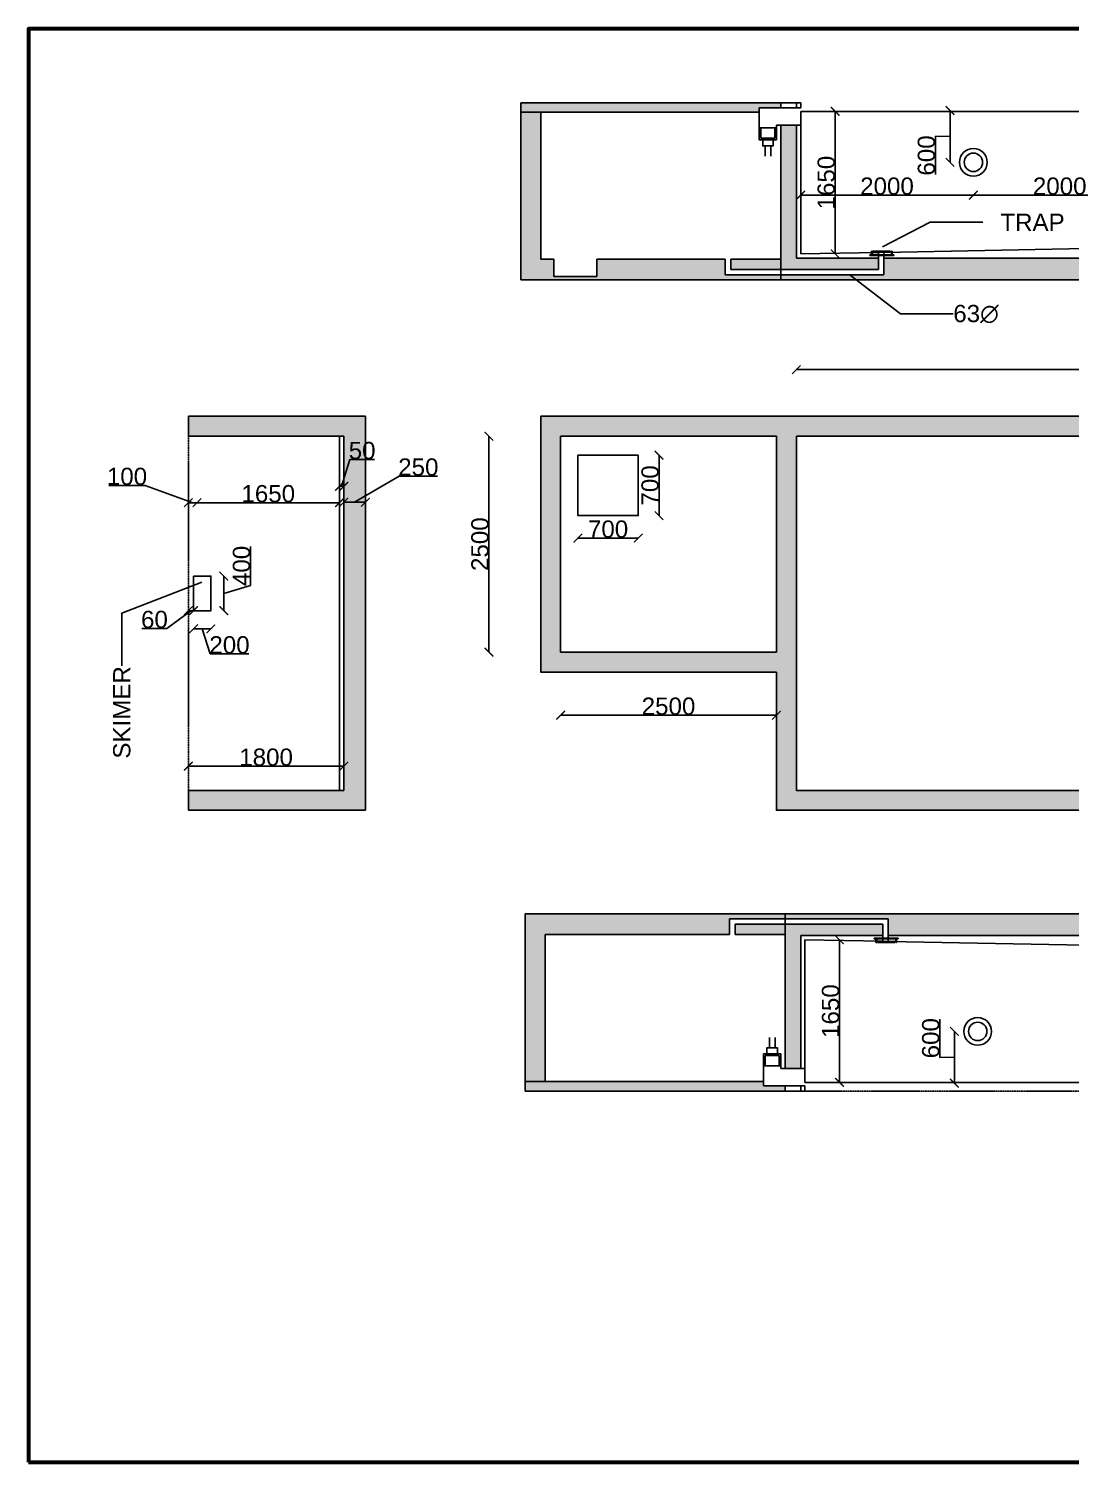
# Model space of a CAD drawing. Header units: millimetres. Extents: x 1659 to 76308, y 1100 to 43767.
# Drawn here: x 1659 to 13721, y 1201 to 17796 of the extents above; entities that cross this region are included whole.
import ezdxf
from ezdxf import colors
from ezdxf.entities.mleader import LeaderData, LeaderLine
from ezdxf.math import Vec2, Vec3

# ---------------------------------------------------------------- set-up
doc = ezdxf.new("R2010")
doc.units = ezdxf.units.MM
doc.linetypes.add('ACAD_ISO02W100', pattern=[15, 12, -3])
doc.styles.get("Standard").update_dxf_attribs({"font": 'arial.ttf'})
doc.linetypes.add('ZIGZAG', pattern='A,0.00254,-5.08,[131,ltypeshp.shx,S=5.08,R=0,X=-5.08,Y=0],-10.16,[131,ltypeshp.shx,S=5.08,R=180,X=5.08,Y=0],-5.08', length=20.32254)
doc.dimstyles.new('Copy of ISO-25', dxfattribs={"dimtxt": 200, "dimasz": 100, "dimexe": 1.25, "dimexo": 0.625, "dimgap": 1, "dimtad": 1, "dimdec": 0, "dimtxsty": 'Standard', "dimblk": 'ARCHTICK', "dimcen": 2, "dimse1": 1, "dimse2": 1, "dimadec": 0, "dimazin": 0, "dimtfac": 1, "dimtdec": 0, "dimtmove": 1, "dimatfit": 3, "dimldrblk": 'ARCHTICK', "dimfxl": 1, "dimarcsym": 0})
pattern_1 = [(50, (-176331.66, -81031.15), (182.18467, -15.93909), [19.05, -209.55]), (355, (-176331.66, -81031.15), (-35.24342, 191.05685), [15.24, -167.64058]), (100.451445, (-176316.47, -81032.48), (146.94125, 175.11775), [16.19001, -178.09024]), (46.1842, (-176331.66, -80980.35), (271.07904, -42.04233), [28.575, -314.325]), (96.63556, (-176309.07, -80983.85), (237.40413, 247.42612), [24.28502, -267.1356]), (351.18415, (-176331.66, -80980.35), (237.40413, 247.42612), [22.85997, -251.45973]), (21, (-176306.26, -80993.05), (151.61439, -102.2652), [19.05, -209.55]), (326, (-176306.26, -80993.05), (61.80203, 184.18797), [15.24, -167.64]), (71.451445, (-176293.62, -81001.57), (213.41642, 81.92277), [16.19001, -178.08994]), (37.5, (-176331.656, -81031.15), (3.088603, 84.555039), [0, -165.608, 0, -170.18, 0, -168.275]), (7.5, (-176331.66, -81031.15), (66.819663, 100.180575), [0, -97.028, 0, -161.798, 0, -64.135]), (327.5, (-176388.3, -81031.15), (135.590595, -5.728744), [0, -63.5, 0, -198.12, 0, -262.89]), (317.5, (-176413.7, -81031.15), (148.12918, 25.42649), [0, -82.55, 0, -131.572, 0, -186.69])]

# ---------------------------------------------------------------- blocks, each defined once
blk = doc.blocks.new('_ArchTick')
at = {"color": 0, "linetype": 'ByBlock', "const_width": 0.15}
blk.add_lwpolyline([(-0.5, -0.5), (0.5, 0.5)], dxfattribs=at)
blk = doc.blocks.new('*D2')
at = {"color": 0, "lineweight": -2, "ltscale": 0.5, "transparency": 16777216}
blk.add_line((10548, 13849), (18648, 13849), dxfattribs=at)
at = {"layer": 'Defpoints', "color": 0, "ltscale": 0.5, "transparency": 16777216}
for p in [(18648, 13849), (10548, 13309), (18648, 13309)]:
    blk.add_point(p, dxfattribs=at)
at = {"color": 0, "lineweight": -2, "ltscale": 0.5, "transparency": 16777216, "xscale": 100, "yscale": 100, "zscale": 100, "rotation": 180}
blk.add_blockref('_ArchTick', (10548, 13849), dxfattribs=at)
at = {"color": 0, "lineweight": -2, "ltscale": 0.5, "transparency": 16777216, "xscale": 100, "yscale": 100, "zscale": 100}
blk.add_blockref('_ArchTick', (18648, 13849), dxfattribs=at)
at = {"color": 0, "ltscale": 0.5, "transparency": 16777216, "insert": (14598, 13952), "char_height": 200, "attachment_point": 5}
blk.add_mtext('8100', dxfattribs=at)
blk = doc.blocks.new('*D11')
at = {"color": 0, "lineweight": -2, "ltscale": 0.5, "transparency": 16777216}
blk.add_line((10318, 9849), (7818, 9849), dxfattribs=at)
at = {"layer": 'Defpoints', "color": 0, "ltscale": 0.5, "transparency": 16777216}
for p in [(7818, 10579), (10318, 10579), (7818, 9849)]:
    blk.add_point(p, dxfattribs=at)
at = {"color": 0, "lineweight": -2, "ltscale": 0.5, "transparency": 16777216, "xscale": 100, "yscale": 100, "zscale": 100, "rotation": 180}
blk.add_blockref('_ArchTick', (7818, 9849), dxfattribs=at)
at = {"color": 0, "lineweight": -2, "ltscale": 0.5, "transparency": 16777216, "xscale": 100, "yscale": 100, "zscale": 100}
blk.add_blockref('_ArchTick', (10318, 9849), dxfattribs=at)
at = {"color": 0, "ltscale": 0.5, "transparency": 16777216, "insert": (9068, 9952), "char_height": 200, "attachment_point": 5}
blk.add_mtext('2500', dxfattribs=at)
blk = doc.blocks.new('*D12')
at = {"color": 0, "lineweight": -2, "ltscale": 0.5, "transparency": 16777216}
blk.add_line((6988, 13079), (6988, 10579), dxfattribs=at)
at = {"layer": 'Defpoints', "color": 0, "ltscale": 0.5, "transparency": 16777216}
for p in [(7588, 13079), (6988, 10579), (7818, 10579)]:
    blk.add_point(p, dxfattribs=at)
at = {"color": 0, "lineweight": -2, "ltscale": 0.5, "transparency": 16777216, "xscale": 100, "yscale": 100, "zscale": 100}
for p, rotation in [((6988, 13079), 90), ((6988, 10579), 270)]:
    blk.add_blockref('_ArchTick', p, dxfattribs=dict(at, rotation=rotation))
at = {"color": 0, "ltscale": 0.5, "transparency": 16777216, "insert": (6885, 11829), "char_height": 200, "attachment_point": 5, "rotation": 90}
blk.add_mtext('2500', dxfattribs=at)
blk = doc.blocks.new('*D14')
at = {"color": 0, "lineweight": -2, "ltscale": 0.5, "transparency": 16777216}
blk.add_line((10998, 15189), (10998, 16839), dxfattribs=at)
at = {"layer": 'Defpoints', "color": 0, "ltscale": 0.5, "transparency": 16777216}
for p in [(10598, 16839), (10998, 16839), (10598, 15189)]:
    blk.add_point(p, dxfattribs=at)
at = {"color": 0, "lineweight": -2, "ltscale": 0.5, "transparency": 16777216, "xscale": 100, "yscale": 100, "zscale": 100}
for p, rotation in [((10998, 16839), 90), ((10998, 15189), 270)]:
    blk.add_blockref('_ArchTick', p, dxfattribs=dict(at, rotation=rotation))
at = {"color": 0, "ltscale": 0.5, "transparency": 16777216, "insert": (10895, 16014), "char_height": 200, "attachment_point": 5, "rotation": 90}
blk.add_mtext('1650', dxfattribs=at)
blk = doc.blocks.new('*D16')
at = {"color": 0, "lineweight": -2, "ltscale": 0.5, "transparency": 16777216}
blk.add_line((12598, 15869), (14598, 15869), dxfattribs=at)
at = {"layer": 'Defpoints', "color": 0, "ltscale": 0.5, "transparency": 16777216}
for p in [(12598, 16249), (14598, 16249), (14598, 15869)]:
    blk.add_point(p, dxfattribs=at)
at = {"color": 0, "lineweight": -2, "ltscale": 0.5, "transparency": 16777216, "xscale": 100, "yscale": 100, "zscale": 100, "rotation": 180}
blk.add_blockref('_ArchTick', (12598, 15869), dxfattribs=at)
at = {"color": 0, "lineweight": -2, "ltscale": 0.5, "transparency": 16777216, "xscale": 100, "yscale": 100, "zscale": 100}
blk.add_blockref('_ArchTick', (14598, 15869), dxfattribs=at)
at = {"color": 0, "ltscale": 0.5, "transparency": 16777216, "insert": (13598, 15972), "char_height": 200, "attachment_point": 5}
blk.add_mtext('2000', dxfattribs=at)
blk = doc.blocks.new('*D3')
at = {"color": 0, "lineweight": -2, "ltscale": 0.5, "transparency": 16777216}
blk.add_line((12598, 15869), (10598, 15869), dxfattribs=at)
at = {"layer": 'Defpoints', "color": 0, "ltscale": 0.5, "transparency": 16777216}
for p in [(10598, 16249), (12598, 16249), (10598, 15869)]:
    blk.add_point(p, dxfattribs=at)
at = {"color": 0, "lineweight": -2, "ltscale": 0.5, "transparency": 16777216, "xscale": 100, "yscale": 100, "zscale": 100, "rotation": 180}
blk.add_blockref('_ArchTick', (10598, 15869), dxfattribs=at)
at = {"color": 0, "lineweight": -2, "ltscale": 0.5, "transparency": 16777216, "xscale": 100, "yscale": 100, "zscale": 100}
blk.add_blockref('_ArchTick', (12598, 15869), dxfattribs=at)
at = {"color": 0, "ltscale": 0.5, "transparency": 16777216, "insert": (11598, 15972), "char_height": 200, "attachment_point": 5}
blk.add_mtext('2000', dxfattribs=at)
blk = doc.blocks.new('*D4')
at = {"color": 0, "lineweight": -2, "ltscale": 0.5, "transparency": 16777216}
for p, q in [((12328, 16249), (12328, 16849)), ((12328, 16549), (12158, 16550)), ((12158, 16550), (12158, 16106))]:
    blk.add_line(p, q, dxfattribs=at)
at = {"layer": 'Defpoints', "color": 0, "ltscale": 0.5, "transparency": 16777216}
for p in [(12328, 16849), (12598, 16849), (12328, 16249)]:
    blk.add_point(p, dxfattribs=at)
at = {"color": 0, "lineweight": -2, "ltscale": 0.5, "transparency": 16777216, "xscale": 100, "yscale": 100, "zscale": 100}
for p, rotation in [((12328, 16849), 90), ((12328, 16249), 270)]:
    blk.add_blockref('_ArchTick', p, dxfattribs=dict(at, rotation=rotation))
at = {"color": 0, "ltscale": 0.5, "transparency": 16777216, "insert": (12055, 16328), "char_height": 200, "attachment_point": 5, "rotation": 90}
blk.add_mtext('600', dxfattribs=at)
blk = doc.blocks.new('*D19')
at = {"color": 0, "lineweight": -2, "ltscale": 0.5, "transparency": 16777216}
blk.add_line((11048, 7249), (11048, 5599), dxfattribs=at)
at = {"layer": 'Defpoints', "color": 0, "ltscale": 0.5, "transparency": 16777216}
for p in [(10648, 7249), (10648, 5599), (11048, 5599)]:
    blk.add_point(p, dxfattribs=at)
at = {"color": 0, "lineweight": -2, "ltscale": 0.5, "transparency": 16777216, "xscale": 100, "yscale": 100, "zscale": 100}
for p, rotation in [((11048, 7249), 90), ((11048, 5599), 270)]:
    blk.add_blockref('_ArchTick', p, dxfattribs=dict(at, rotation=rotation))
at = {"color": 0, "ltscale": 0.5, "transparency": 16777216, "insert": (10945, 6424), "char_height": 200, "attachment_point": 5, "rotation": 90}
blk.add_mtext('1650', dxfattribs=at)
blk = doc.blocks.new('*D5')
at = {"color": 0, "lineweight": -2, "ltscale": 0.5, "transparency": 16777216}
for p, q in [((12208, 5888), (12208, 6332)), ((12378, 6189), (12378, 5589)), ((12378, 5889), (12208, 5888))]:
    blk.add_line(p, q, dxfattribs=at)
at = {"layer": 'Defpoints', "color": 0, "ltscale": 0.5, "transparency": 16777216}
for p in [(12378, 6189), (12378, 5589), (12648, 5589)]:
    blk.add_point(p, dxfattribs=at)
at = {"color": 0, "lineweight": -2, "ltscale": 0.5, "transparency": 16777216, "xscale": 100, "yscale": 100, "zscale": 100}
for p, rotation in [((12378, 6189), 90), ((12378, 5589), 270)]:
    blk.add_blockref('_ArchTick', p, dxfattribs=dict(at, rotation=rotation))
at = {"color": 0, "ltscale": 0.5, "transparency": 16777216, "insert": (12105, 6110), "char_height": 200, "attachment_point": 5, "rotation": 90}
blk.add_mtext('600', dxfattribs=at)
blk = doc.blocks.new('*D26')
at = {"color": 0, "lineweight": -2, "ltscale": 0.5, "transparency": 16777216}
for p, q in [((3009, 12509), (2585, 12509)), ((3558, 12309), (3009, 12509)), ((3608, 12309), (3508, 12309))]:
    blk.add_line(p, q, dxfattribs=at)
at = {"layer": 'Defpoints', "color": 0, "ltscale": 0.5, "transparency": 16777216}
for p in [(3508, 13079), (3608, 13079), (3508, 12309)]:
    blk.add_point(p, dxfattribs=at)
at = {"color": 0, "lineweight": -2, "ltscale": 0.5, "transparency": 16777216, "xscale": 100, "yscale": 100, "zscale": 100, "rotation": 180}
blk.add_blockref('_ArchTick', (3508, 12309), dxfattribs=at)
at = {"color": 0, "lineweight": -2, "ltscale": 0.5, "transparency": 16777216, "xscale": 100, "yscale": 100, "zscale": 100}
blk.add_blockref('_ArchTick', (3608, 12309), dxfattribs=at)
at = {"color": 0, "ltscale": 0.5, "transparency": 16777216, "insert": (2797, 12612), "char_height": 200, "attachment_point": 5}
blk.add_mtext('100', dxfattribs=at)
blk = doc.blocks.new('*D27')
at = {"color": 0, "lineweight": -2, "ltscale": 0.5, "transparency": 16777216}
blk.add_line((5258, 12309), (3608, 12309), dxfattribs=at)
at = {"layer": 'Defpoints', "color": 0, "ltscale": 0.5, "transparency": 16777216}
for p in [(3608, 13079), (5258, 13079), (3608, 12309)]:
    blk.add_point(p, dxfattribs=at)
at = {"color": 0, "lineweight": -2, "ltscale": 0.5, "transparency": 16777216, "xscale": 100, "yscale": 100, "zscale": 100, "rotation": 180}
blk.add_blockref('_ArchTick', (3608, 12309), dxfattribs=at)
at = {"color": 0, "lineweight": -2, "ltscale": 0.5, "transparency": 16777216, "xscale": 100, "yscale": 100, "zscale": 100}
blk.add_blockref('_ArchTick', (5258, 12309), dxfattribs=at)
at = {"color": 0, "ltscale": 0.5, "transparency": 16777216, "insert": (4433, 12412), "char_height": 200, "attachment_point": 5}
blk.add_mtext('1650', dxfattribs=at)
blk = doc.blocks.new('*D28')
at = {"color": 0, "lineweight": -2, "ltscale": 0.5, "transparency": 16777216}
for p, q in [((5283, 12499), (5376, 12808)), ((5376, 12808), (5664, 12808)), ((5258, 12499), (5308, 12499))]:
    blk.add_line(p, q, dxfattribs=at)
at = {"layer": 'Defpoints', "color": 0, "ltscale": 0.5, "transparency": 16777216}
for p in [(5258, 12499), (5308, 12499), (5308, 12309)]:
    blk.add_point(p, dxfattribs=at)
at = {"color": 0, "lineweight": -2, "ltscale": 0.5, "transparency": 16777216, "xscale": 100, "yscale": 100, "zscale": 100, "rotation": 180}
blk.add_blockref('_ArchTick', (5258, 12499), dxfattribs=at)
at = {"color": 0, "lineweight": -2, "ltscale": 0.5, "transparency": 16777216, "xscale": 100, "yscale": 100, "zscale": 100}
blk.add_blockref('_ArchTick', (5308, 12499), dxfattribs=at)
at = {"color": 0, "ltscale": 0.5, "transparency": 16777216, "insert": (5520, 12911), "char_height": 200, "attachment_point": 5}
blk.add_mtext('50', dxfattribs=at)
blk = doc.blocks.new('*D29')
at = {"color": 0, "lineweight": -2, "ltscale": 0.5, "transparency": 16777216}
for p, q in [((5433, 12314), (5947, 12617)), ((5947, 12617), (6394, 12617)), ((5308, 12314), (5558, 12314))]:
    blk.add_line(p, q, dxfattribs=at)
at = {"layer": 'Defpoints', "color": 0, "ltscale": 0.5, "transparency": 16777216}
for p in [(5308, 12309), (5558, 12314), (5558, 12309)]:
    blk.add_point(p, dxfattribs=at)
at = {"color": 0, "lineweight": -2, "ltscale": 0.5, "transparency": 16777216, "xscale": 100, "yscale": 100, "zscale": 100, "rotation": 180}
blk.add_blockref('_ArchTick', (5308, 12314), dxfattribs=at)
at = {"color": 0, "lineweight": -2, "ltscale": 0.5, "transparency": 16777216, "xscale": 100, "yscale": 100, "zscale": 100}
blk.add_blockref('_ArchTick', (5558, 12314), dxfattribs=at)
at = {"color": 0, "ltscale": 0.5, "transparency": 16777216, "insert": (6171, 12720), "char_height": 200, "attachment_point": 5}
blk.add_mtext('250', dxfattribs=at)
blk = doc.blocks.new('*D30')
at = {"color": 0, "lineweight": -2, "ltscale": 0.5, "transparency": 16777216}
blk.add_line((5308, 9259), (3508, 9259), dxfattribs=at)
at = {"layer": 'Defpoints', "color": 0, "ltscale": 0.5, "transparency": 16777216}
for p in [(3508, 9259), (3508, 8979), (5308, 8979)]:
    blk.add_point(p, dxfattribs=at)
at = {"color": 0, "lineweight": -2, "ltscale": 0.5, "transparency": 16777216, "xscale": 100, "yscale": 100, "zscale": 100, "rotation": 180}
blk.add_blockref('_ArchTick', (3508, 9259), dxfattribs=at)
at = {"color": 0, "lineweight": -2, "ltscale": 0.5, "transparency": 16777216, "xscale": 100, "yscale": 100, "zscale": 100}
blk.add_blockref('_ArchTick', (5308, 9259), dxfattribs=at)
at = {"color": 0, "ltscale": 0.5, "transparency": 16777216, "insert": (4408, 9362), "char_height": 200, "attachment_point": 5}
blk.add_mtext('1800', dxfattribs=at)
blk = doc.blocks.new('*D35')
at = {"color": 0, "lineweight": -2, "ltscale": 0.01, "transparency": 16777216}
blk.add_line((8018, 11899), (8718, 11899), dxfattribs=at)
at = {"layer": 'Defpoints', "color": 0, "ltscale": 0.01, "transparency": 16777216}
for p in [(8018, 12159), (8718, 12159), (8718, 11899)]:
    blk.add_point(p, dxfattribs=at)
at = {"color": 0, "lineweight": -2, "ltscale": 0.01, "transparency": 16777216, "xscale": 100, "yscale": 100, "zscale": 100, "rotation": 180}
blk.add_blockref('_ArchTick', (8018, 11899), dxfattribs=at)
at = {"color": 0, "lineweight": -2, "ltscale": 0.01, "transparency": 16777216, "xscale": 100, "yscale": 100, "zscale": 100}
blk.add_blockref('_ArchTick', (8718, 11899), dxfattribs=at)
at = {"color": 0, "ltscale": 0.01, "transparency": 16777216, "insert": (8368, 12002), "char_height": 200, "attachment_point": 5}
blk.add_mtext('700', dxfattribs=at)
blk = doc.blocks.new('*D36')
at = {"color": 0, "lineweight": -2, "ltscale": 0.01, "transparency": 16777216}
blk.add_line((8958, 12859), (8958, 12159), dxfattribs=at)
at = {"layer": 'Defpoints', "color": 0, "ltscale": 0.01, "transparency": 16777216}
for p in [(8718, 12859), (8718, 12159), (8958, 12159)]:
    blk.add_point(p, dxfattribs=at)
at = {"color": 0, "lineweight": -2, "ltscale": 0.01, "transparency": 16777216, "xscale": 100, "yscale": 100, "zscale": 100}
for p, rotation in [((8958, 12859), 90), ((8958, 12159), 270)]:
    blk.add_blockref('_ArchTick', p, dxfattribs=dict(at, rotation=rotation))
at = {"color": 0, "ltscale": 0.01, "transparency": 16777216, "insert": (8855, 12509), "char_height": 200, "attachment_point": 5, "rotation": 90}
blk.add_mtext('700', dxfattribs=at)
blk = doc.blocks.new('*D37')
at = {"color": 0, "lineweight": -2, "ltscale": 0.01, "transparency": 16777216}
for p, q in [((3538, 11059), (3259, 10853)), ((3568, 11059), (3508, 11059)), ((3259, 10853), (2970, 10853))]:
    blk.add_line(p, q, dxfattribs=at)
at = {"layer": 'Defpoints', "color": 0, "ltscale": 0.01, "transparency": 16777216}
for p in [(3508, 11459), (3568, 11459), (3508, 11059)]:
    blk.add_point(p, dxfattribs=at)
at = {"color": 0, "lineweight": -2, "ltscale": 0.01, "transparency": 16777216, "xscale": 100, "yscale": 100, "zscale": 100, "rotation": 180}
blk.add_blockref('_ArchTick', (3508, 11059), dxfattribs=at)
at = {"color": 0, "lineweight": -2, "ltscale": 0.01, "transparency": 16777216, "xscale": 100, "yscale": 100, "zscale": 100}
blk.add_blockref('_ArchTick', (3568, 11059), dxfattribs=at)
at = {"color": 0, "ltscale": 0.01, "transparency": 16777216, "insert": (3115, 10956), "char_height": 200, "attachment_point": 5}
blk.add_mtext('60', dxfattribs=at)
blk = doc.blocks.new('*D10')
at = {"color": 0, "lineweight": -2, "ltscale": 0.01, "transparency": 16777216}
for p, q in [((3768, 10849), (3568, 10849)), ((3668, 10849), (3761, 10559)), ((3761, 10559), (4208, 10559))]:
    blk.add_line(p, q, dxfattribs=at)
at = {"layer": 'Defpoints', "color": 0, "ltscale": 0.01, "transparency": 16777216}
for p in [(3568, 11059), (3568, 10849), (3768, 10849)]:
    blk.add_point(p, dxfattribs=at)
at = {"color": 0, "lineweight": -2, "ltscale": 0.01, "transparency": 16777216, "xscale": 100, "yscale": 100, "zscale": 100, "rotation": 180}
blk.add_blockref('_ArchTick', (3568, 10849), dxfattribs=at)
at = {"color": 0, "lineweight": -2, "ltscale": 0.01, "transparency": 16777216, "xscale": 100, "yscale": 100, "zscale": 100}
blk.add_blockref('_ArchTick', (3768, 10849), dxfattribs=at)
at = {"color": 0, "ltscale": 0.01, "transparency": 16777216, "insert": (3984, 10662), "char_height": 200, "attachment_point": 5}
blk.add_mtext('200', dxfattribs=at)
blk = doc.blocks.new('*D38')
at = {"color": 0, "lineweight": -2, "ltscale": 0.01, "transparency": 16777216}
for p, q in [((4227, 11352), (4227, 11803)), ((3918, 11459), (3918, 11059)), ((3918, 11259), (4227, 11352))]:
    blk.add_line(p, q, dxfattribs=at)
at = {"layer": 'Defpoints', "color": 0, "ltscale": 0.01, "transparency": 16777216}
for p in [(3768, 11459), (3768, 11059), (3918, 11059)]:
    blk.add_point(p, dxfattribs=at)
at = {"color": 0, "lineweight": -2, "ltscale": 0.01, "transparency": 16777216, "xscale": 100, "yscale": 100, "zscale": 100}
for p, rotation in [((3918, 11459), 90), ((3918, 11059), 270)]:
    blk.add_blockref('_ArchTick', p, dxfattribs=dict(at, rotation=rotation))
at = {"color": 0, "ltscale": 0.01, "transparency": 16777216, "insert": (4124, 11577), "char_height": 200, "attachment_point": 5, "rotation": 90}
blk.add_mtext('400', dxfattribs=at)

msp = doc.modelspace()

# ---------------------------------------------------------------- hatches: boundary and pattern name
at = {"ltscale": 0.01}
h = msp.add_hatch(dxfattribs=at)
h.set_pattern_fill('AR-CONC', color=256)
h.set_pattern_definition(pattern_1)
h.paths.add_polyline_path([(18828.3, 16938.9), (18648.3, 16938.9), (18648.3, 15138.9), (11561.3, 15138.9), (11561.3, 14945.9), (11246.7, 14945.9), (11310.7, 14888.9), (18828.3, 14888.9)])
h.paths.add_polyline_path([(9725.3, 15128.9), (8238.3, 15128.9), (8238.3, 14928.9), (7738.3, 14928.9), (7738.3, 15128.9), (7588.3, 15128.9), (7588.3, 16678.9), (7588.3, 16828.9), (7358.3, 16828.9), (7358.3, 16678.9), (7358.3, 14888.9), (7588.3, 14888.9), (10368.3, 14888.9), (10368.3, 14945.9), (9725.3, 14945.9)])
h.paths.add_polyline_path([(11246.7, 14945.9), (10368.3, 14945.9), (10368.3, 14888.9), (11310.7, 14888.9)])
h.paths.add_polyline_path([(10368.3, 15128.9), (9788.3, 15128.9), (9788.3, 15008.9), (10368.3, 15008.9)], flags=17)
h.paths.add_polyline_path([(11498.3, 15138.9), (10548.3, 15138.9), (10548.3, 16678.9), (10398.3, 16678.9), (10368.3, 16678.9), (10368.3, 15008.9), (11498.3, 15008.9)])
h.paths.add_polyline_path([(5558.3, 13308.9), (5308.3, 13308.9), (3508.3, 13308.9), (3508.3, 13078.9), (3608.3, 13078.9), (5258.3, 13078.9), (5308.3, 13078.9), (5308.3, 8978.9), (3508.3, 8978.9), (3508.3, 8748.9), (5308.3, 8748.9), (5558.3, 8748.9)])
h.paths.add_polyline_path([(9775.3, 7491.9), (10418.3, 7491.9), (10418.3, 7548.9), (7638.3, 7548.9), (7408.3, 7548.9), (7408.3, 5758.9), (7408.3, 5608.9), (7638.3, 5608.9), (7638.3, 5758.9), (7638.3, 7308.9), (7788.3, 7308.9), (8288.3, 7308.9), (9775.3, 7308.9)])
h.paths.add_polyline_path([(18878.3, 7548.9), (10418.3, 7548.9), (10418.3, 7491.9), (11611.3, 7491.9), (11611.3, 7298.9), (18698.3, 7298.9), (18698.3, 5498.9), (18878.3, 5498.9)])
h.paths.add_polyline_path([(10598.3, 7298.9), (11548.3, 7298.9), (11548.3, 7428.9), (10418.3, 7428.9), (10418.3, 5758.9), (10448.3, 5758.9), (10598.3, 5758.9)], flags=17)
h.paths.add_polyline_path([(10418.3, 7428.9), (9838.3, 7428.9), (9838.3, 7308.9), (10418.3, 7308.9)], flags=17)
h = msp.add_hatch(dxfattribs=at)
h.set_pattern_fill('AR-CONC', color=256)
h.set_pattern_definition(pattern_1)
h.paths.add_polyline_path([(10418.3, 5498.9), (10418.3, 5558.9), (10168.3, 5558.9), (10168.3, 5608.9), (7638.3, 5608.9), (7408.3, 5608.9), (7408.3, 5498.9)])
h.paths.add_polyline_path([(10118.3, 16828.9), (10118.3, 16878.9), (10368.3, 16878.9), (10368.3, 16938.9), (7358.3, 16938.9), (7358.3, 16828.9), (7588.3, 16828.9)])
h = msp.add_hatch(dxfattribs=at)
h.set_pattern_fill('AR-CONC', color=256)
h.set_pattern_definition([(50, (-176331.66, -82091.15), (182.18467, -15.93909), [19.05, -209.55]), (355, (-176331.66, -82091.15), (-35.24342, 191.05685), [15.24, -167.64058]), (100.451445, (-176316.47, -82092.48), (146.94125, 175.11775), [16.19001, -178.09024]), (46.1842, (-176331.66, -82040.35), (271.07904, -42.04233), [28.575, -314.325]), (96.63556, (-176309.07, -82043.85), (237.40413, 247.42612), [24.28502, -267.1356]), (351.18415, (-176331.66, -82040.35), (237.40413, 247.42612), [22.85997, -251.45973]), (21, (-176306.26, -82053.05), (151.61439, -102.2652), [19.05, -209.55]), (326, (-176306.26, -82053.05), (61.80203, 184.18797), [15.24, -167.64]), (71.451445, (-176293.62, -82061.57), (213.41642, 81.92277), [16.19001, -178.08994]), (37.5, (-176331.656, -82091.15), (3.088603, 84.555039), [0, -165.608, 0, -170.18, 0, -168.275]), (7.5, (-176331.66, -82091.15), (66.819663, 100.180575), [0, -97.028, 0, -161.798, 0, -64.135]), (327.5, (-176388.3, -82091.15), (135.590595, -5.728744), [0, -63.5, 0, -198.12, 0, -262.89]), (317.5, (-176413.7, -82091.15), (148.12918, 25.42649), [0, -82.55, 0, -131.572, 0, -186.69])])
h.paths.add_polyline_path([(18878.3, 13308.9), (10318.3, 13308.9), (7588.3, 13308.9), (7588.3, 10348.9), (10318.3, 10348.9), (10318.3, 8748.9), (18878.3, 8748.9)])
h.paths.add_polyline_path([(10318.3, 13078.9), (10318.3, 10578.9), (7818.3, 10578.9), (7818.3, 13078.9)], flags=16)
h.paths.add_polyline_path([(10548.3, 13078.9), (18648.3, 13078.9), (18648.3, 8978.9), (10548.3, 8978.9)], flags=16)
h.paths.add_polyline_path([(8718.3, 12858.9), (8718.3, 12158.9), (8018.3, 12158.9), (8018.3, 12858.9)], flags=0)

# ---------------------------------------------------------------- linework, layer by layer
at = {"ltscale": 0.5}
for p, q in [((10368.3, 16938.9), (7358.3, 16938.9)), ((7358.3, 16938.9), (7358.3, 16678.9)), ((10368.3, 16878.9), (10368.3, 16938.9)), ((10548.3, 16938.9), (10368.3, 16938.9)), ((10548.3, 16938.9), (10598.3, 16938.9)), ((10548.3, 16878.9), (10548.3, 16938.9)), ((10598.3, 16938.9), (10598.3, 16898.9)), ((7358.3, 16828.9), (7588.3, 16828.9)), ((10118.3, 16828.9), (7588.3, 16828.9)), ((7588.3, 16678.9), (7588.3, 16828.9)), ((10398.3, 16878.9), (10118.3, 16878.9)), ((10118.3, 16878.9), (10118.3, 16678.9)), ((10318.3, 16878.9), (10368.3, 16878.9)), ((10598.3, 16878.9), (10398.3, 16878.9)), ((10598.3, 16898.9), (10598.3, 16878.9)), ((10598.3, 15188.9), (10598.3, 16838.9)), ((7358.3, 14888.9), (7358.3, 16678.9)), ((7588.3, 15128.9), (7588.3, 16678.9)), ((10118.3, 16678.9), (10118.3, 16508.9)), ((10118.3, 16508.9), (10118.3, 16678.9)), ((10118.3, 16648.9), (10318.3, 16648.9)), ((10118.3, 16628.9), (10118.3, 16578.9)), ((10118.3, 16578.9), (10118.3, 16608.9)), ((10118.3, 16608.9), (10118.3, 16508.9)), ((10138.3, 16648.9), (10138.3, 16528.9)), ((10298.3, 16528.9), (10298.3, 16648.9)), ((10368.3, 16678.9), (10318.3, 16678.9)), ((10318.3, 16508.9), (10318.3, 16678.9)), ((10318.3, 16508.9), (10318.3, 16628.9)), ((10368.3, 14888.9), (10368.3, 16678.9)), ((10398.3, 16678.9), (10368.3, 16678.9)), ((10368.3, 16678.9), (10368.3, 16678.9)), ((10368.3, 16678.9), (10368.3, 16678.9)), ((10398.3, 16678.9), (10548.3, 16678.9)), ((10548.3, 15138.9), (10548.3, 16678.9)), ((10548.3, 15138.9), (10548.3, 16678.9)), ((10548.3, 16678.9), (10598.3, 16678.9)), ((10598.3, 15188.9), (10598.3, 16678.9)), ((10118.3, 16508.9), (10318.3, 16508.9)), ((10138.3, 16528.9), (10298.3, 16528.9)), ((10188.3, 16438.9), (10188.3, 16318.9)), ((10251.3, 16438.9), (10251.3, 16318.9)), ((18598.3, 15338.9), (11561.3, 15206.9)), ((7738.3, 15128.9), (7588.3, 15128.9)), ((7588.3, 15128.9), (7738.3, 15128.9)), ((7738.3, 15128.9), (7738.3, 14928.9)), ((9725.3, 15128.9), (8238.3, 15128.9)), ((8238.3, 14928.9), (8238.3, 15128.9)), ((9725.3, 14945.9), (9725.3, 15128.9)), ((10368.3, 15128.9), (9788.3, 15128.9)), ((9788.3, 15008.9), (9788.3, 15128.9)), ((10548.3, 15138.9), (11498.3, 15138.9)), ((11498.3, 15205.7), (10598.3, 15188.9)), ((11398.3, 15178.9), (11398.3, 15168.9)), ((11418.3, 15178.9), (11398.3, 15178.9)), ((11398.3, 15168.9), (11678.3, 15168.9)), ((11418.3, 15218.9), (11418.3, 15178.9)), ((11418.3, 15218.9), (11428.3, 15218.9)), ((11428.3, 15218.9), (11428.3, 15178.9)), ((11428.3, 15178.9), (11448.3, 15178.9)), ((11448.3, 15218.9), (11438.3, 15218.9)), ((11438.3, 15218.9), (11438.3, 15208.9)), ((11438.3, 15208.9), (11448.3, 15208.9)), ((11438.3, 15178.9), (11438.3, 15178.9)), ((11638.3, 15218.9), (11448.3, 15218.9)), ((11448.3, 15208.9), (11638.3, 15208.9)), ((11628.3, 15178.9), (11448.3, 15178.9)), ((11498.3, 15205.7), (11498.3, 15008.9)), ((11561.3, 15206.9), (11561.3, 14945.9)), ((11561.3, 15138.9), (18648.3, 15138.9)), ((11648.3, 15178.9), (11628.3, 15178.9)), ((11638.3, 15208.9), (11638.3, 15218.9)), ((11648.3, 15218.9), (11648.3, 15178.9)), ((11648.3, 15218.9), (11658.3, 15218.9)), ((11658.3, 15218.9), (11658.3, 15178.9)), ((11678.3, 15178.9), (11658.3, 15178.9)), ((11678.3, 15168.9), (11678.3, 15178.9)), ((11561.3, 14945.9), (9725.3, 14945.9)), ((11498.3, 15008.9), (9788.3, 15008.9)), ((7358.3, 14888.9), (7588.3, 14888.9)), ((7588.3, 14888.9), (10368.3, 14888.9)), ((7738.3, 14928.9), (8238.3, 14928.9)), ((10368.3, 14888.9), (18828.3, 14888.9)), ((5308.3, 13308.9), (3508.3, 13308.9)), ((3508.3, 13308.9), (3508.3, 13078.9)), ((5308.3, 13308.9), (5558.3, 13308.9)), ((5558.3, 13308.9), (5558.3, 8748.9)), ((5308.3, 13078.9), (3508.3, 13078.9)), ((3508.3, 13078.9), (3608.3, 13078.9)), ((3508.3, 13078.9), (3958.3, 13078.9)), ((3608.3, 13078.9), (5108.3, 13078.9)), ((5258.3, 13078.9), (3608.3, 13078.9)), ((5308.3, 13078.9), (5258.3, 13078.9)), ((5258.3, 13078.9), (5258.3, 8978.9)), ((5308.3, 13078.9), (5308.3, 8978.9)), ((5308.3, 8978.9), (3508.3, 8978.9)), ((3508.3, 8978.9), (3508.3, 8748.9)), ((5308.3, 8748.9), (3508.3, 8748.9)), ((5558.3, 8748.9), (5308.3, 8748.9)), ((7408.3, 7548.9), (7638.3, 7548.9)), ((7408.3, 7548.9), (7408.3, 5758.9)), ((7638.3, 7548.9), (10418.3, 7548.9)), ((11611.3, 7491.9), (9775.3, 7491.9)), ((9775.3, 7491.9), (9775.3, 7308.9)), ((10418.3, 7548.9), (10418.3, 5758.9)), ((10418.3, 7548.9), (18878.3, 7548.9)), ((11611.3, 7230.8), (11611.3, 7491.9)), ((7638.3, 7308.9), (7638.3, 5758.9)), ((7788.3, 7308.9), (7638.3, 7308.9)), ((7638.3, 7308.9), (7788.3, 7308.9)), ((7788.3, 7308.9), (8288.3, 7308.9)), ((9775.3, 7308.9), (8288.3, 7308.9)), ((11548.3, 7428.9), (9838.3, 7428.9)), ((9838.3, 7428.9), (9838.3, 7308.9)), ((10418.3, 7308.9), (9838.3, 7308.9)), ((11548.3, 7232), (11548.3, 7428.9)), ((10598.3, 7298.9), (10598.3, 5758.9)), ((10598.3, 7298.9), (11548.3, 7298.9)), ((10598.3, 7298.9), (10598.3, 5758.9)), ((10648.3, 7248.9), (10648.3, 5758.9)), ((10648.3, 7248.9), (10648.3, 5598.9)), ((11548.3, 7232), (10648.3, 7248.9)), ((11448.3, 7268.9), (11728.3, 7268.9)), ((11448.3, 7258.9), (11448.3, 7268.9)), ((11468.3, 7258.9), (11448.3, 7258.9)), ((11468.3, 7218.9), (11468.3, 7258.9)), ((11468.3, 7218.9), (11478.3, 7218.9)), ((11478.3, 7218.9), (11478.3, 7258.9)), ((11478.3, 7258.9), (11498.3, 7258.9)), ((11488.3, 7258.9), (11488.3, 7258.9)), ((11488.3, 7218.9), (11488.3, 7228.9)), ((11488.3, 7228.9), (11498.3, 7228.9)), ((11498.3, 7218.9), (11488.3, 7218.9)), ((11678.3, 7258.9), (11498.3, 7258.9)), ((11498.3, 7228.9), (11688.3, 7228.9)), ((11688.3, 7218.9), (11498.3, 7218.9)), ((11611.3, 7298.9), (18698.3, 7298.9)), ((18648.3, 7098.9), (11611.3, 7230.8)), ((11698.3, 7258.9), (11678.3, 7258.9)), ((11688.3, 7228.9), (11688.3, 7218.9)), ((11698.3, 7218.9), (11698.3, 7258.9)), ((11698.3, 7218.9), (11708.3, 7218.9)), ((11728.3, 7258.9), (11708.3, 7258.9)), ((11708.3, 7218.9), (11708.3, 7258.9)), ((11728.3, 7268.9), (11728.3, 7258.9)), ((10238.3, 5998.9), (10238.3, 6118.9)), ((10301.3, 5998.9), (10301.3, 6118.9)), ((10168.3, 5758.9), (10168.3, 5928.9)), ((10168.3, 5928.9), (10368.3, 5928.9)), ((10168.3, 5828.9), (10168.3, 5928.9)), ((10168.3, 5928.9), (10168.3, 5758.9)), ((10168.3, 5808.9), (10168.3, 5858.9)), ((10168.3, 5858.9), (10168.3, 5828.9)), ((10188.3, 5788.9), (10188.3, 5908.9)), ((10188.3, 5908.9), (10348.3, 5908.9)), ((10348.3, 5908.9), (10348.3, 5788.9)), ((10368.3, 5928.9), (10368.3, 5808.9)), ((10368.3, 5928.9), (10368.3, 5758.9)), ((7408.3, 5498.9), (7408.3, 5758.9)), ((7638.3, 5758.9), (7638.3, 5608.9)), ((10168.3, 5788.9), (10368.3, 5788.9)), ((10168.3, 5558.9), (10168.3, 5758.9)), ((10418.3, 5758.9), (10368.3, 5758.9)), ((10448.3, 5758.9), (10418.3, 5758.9)), ((10418.3, 5758.9), (10418.3, 5758.9)), ((10418.3, 5758.9), (10418.3, 5758.9)), ((10448.3, 5758.9), (10598.3, 5758.9)), ((10598.3, 5758.9), (10648.3, 5758.9)), ((7408.3, 5608.9), (7638.3, 5608.9)), ((10418.3, 5498.9), (7408.3, 5498.9)), ((10168.3, 5608.9), (7638.3, 5608.9)), ((10448.3, 5558.9), (10168.3, 5558.9)), ((10368.3, 5558.9), (10418.3, 5558.9)), ((10418.3, 5558.9), (10418.3, 5498.9)), ((10598.3, 5498.9), (10418.3, 5498.9)), ((10648.3, 5558.9), (10448.3, 5558.9)), ((10598.3, 5558.9), (10598.3, 5498.9)), ((10598.3, 5498.9), (10648.3, 5498.9)), ((10648.3, 5538.9), (10648.3, 5558.9)), ((10648.3, 5498.9), (10648.3, 5538.9))]:
    msp.add_line(p, q, dxfattribs=at)
at = {"linetype": 'ZIGZAG', "ltscale": 0.05}
for p, q in [((10598.3, 16838.9), (18598.3, 16838.9)), ((10648.3, 5598.9), (18648.3, 5598.9))]:
    msp.add_line(p, q, dxfattribs=at)
at = {"ltscale": 0.01}
for p, q in [((3508.3, 13078.9), (3608.3, 13078.9)), ((10318.3, 10578.9), (10318.3, 13078.9)), ((7818.3, 10578.9), (10088.3, 10578.9))]:
    msp.add_line(p, q, dxfattribs=at)
at = {"linetype": 'ACAD_ISO02W100', "ltscale": 0.3}
for p, q in [((3508.3, 13078.9), (3508.3, 8978.9)), ((10648.3, 5498.9), (18648.3, 5498.9))]:
    msp.add_line(p, q, dxfattribs=at)
at = {"linetype": 'Continuous', "lineweight": 60}
msp.add_lwpolyline([(1658.5, 1200.9), (24498.3, 1200.9), (24498.3, 17795.9), (1658.5, 17795.9), (1658.5, 1200.9)], dxfattribs=at)
at = {"ltscale": 0.5}
for points in [[(10158.3, 16508.9), (10278.3, 16508.9), (10278.3, 16438.9), (10158.3, 16438.9)], [(10548.3, 13078.9), (18648.3, 13078.9), (18648.3, 8978.9), (10548.3, 8978.9)], [(10208.3, 5928.9), (10328.3, 5928.9), (10328.3, 5998.9), (10208.3, 5998.9)]]:
    msp.add_lwpolyline(points, close=True, dxfattribs=at)
for points in [[(10318.3, 10348.9), (7588.3, 10348.9), (7588.3, 13308.9), (10548.3, 13308.9)], [(10318.3, 13308.9), (18878.3, 13308.9), (18878.3, 8748.9), (10318.3, 8748.9), (10318.3, 10348.9)], [(10318.3, 10578.9), (7818.3, 10578.9), (7818.3, 13078.9), (10318.3, 13078.9)], [(10318.3, 10578.9), (10318.3, 13078.9)], [(10318.3, 13078.9), (10318.3, 10578.9)]]:
    msp.add_lwpolyline(points, dxfattribs=at)
at = {"ltscale": 0.01}
for points in [[(8018.3, 12858.9), (8718.3, 12858.9), (8718.3, 12158.9), (8018.3, 12158.9)], [(3568.3, 11458.9), (3568.3, 11058.9), (3768.3, 11058.9), (3768.3, 11458.9)]]:
    msp.add_lwpolyline(points, close=True, dxfattribs=at)
at = {"ltscale": 0.5}
for centre, radius in [((12598.3, 16248.9), 160), ((12598.3, 16248.9), 106.7), ((12648.3, 6188.9), 160), ((12648.3, 6188.9), 106.7)]:
    msp.add_circle(centre, radius, dxfattribs=at)

# ---------------------------------------------------------------- dimensions: what is measured, and where the dimension line sits
for base, p1, p2, angle, picture, middle in [((10998.3, 16838.9), (10598.3, 15188.9), (10598.3, 16838.9), 90, '*D14', (10895.2, 16013.9)), ((6988.3, 10578.9), (7588.3, 13078.9), (7818.3, 10578.9), 90, '*D12', (6885.2, 11828.9)), ((11048.3, 5598.9), (10648.3, 7248.9), (10648.3, 5598.9), 270, '*D19', (10945.2, 6423.9))]:
    dim = msp.add_linear_dim(base=base, p1=p1, p2=p2, angle=angle, dimstyle='Copy of ISO-25', dxfattribs=at)
    dim.commit()
    dim.dimension.update_dxf_attribs({"geometry": picture, "text_midpoint": middle})
for base, p1, p2, angle, picture, middle in [((12328.3, 16848.9), (12328.3, 16248.9), (12598.3, 16848.9), 90, '*D4', (12158.3, 16548.9)), ((3508.3, 12308.9), (3608.3, 13078.9), (3508.3, 13078.9), 180, '*D26', (3008.3, 12508.9)), ((12378.3, 5588.9), (12378.3, 6188.9), (12648.3, 5588.9), 270, '*D5', (12208.3, 5888.9))]:
    dim = msp.add_linear_dim(base=base, p1=p1, p2=p2, angle=angle, dimstyle='Copy of ISO-25', dxfattribs=at)
    dim.commit()
    dim.dimension.update_dxf_attribs({"geometry": picture, "text_midpoint": middle, "dimtype": 160})
for base, p1, p2, picture, middle in [((10598.3, 15868.9), (12598.3, 16248.9), (10598.3, 16248.9), '*D3', (11598.3, 15972)), ((14598.3, 15868.9), (12598.3, 16248.9), (14598.3, 16248.9), '*D16', (13598.3, 15972)), ((18648.3, 13848.9), (10548.3, 13308.9), (18648.3, 13308.9), '*D2', (14598.3, 13952)), ((3608.3, 12308.9), (5258.3, 13078.9), (3608.3, 13078.9), '*D27', (4433.3, 12412)), ((5308.3, 12498.9), (5258.3, 12498.9), (5308.3, 12308.9), '*D28', (5377.1, 12911.1)), ((7818.3, 9848.9), (10318.3, 10578.9), (7818.3, 10578.9), '*D11', (9068.3, 9952)), ((3508.3, 9258.9), (5308.3, 8978.9), (3508.3, 8978.9), '*D30', (4408.3, 9362))]:
    dim = msp.add_linear_dim(base=base, p1=p1, p2=p2, dimstyle='Copy of ISO-25', dxfattribs=at)
    dim.commit()
    dim.dimension.update_dxf_attribs({"geometry": picture, "text_midpoint": middle})
dim = msp.add_linear_dim(base=(5558.3, 12313.9), p1=(5308.3, 12308.9), p2=(5558.3, 12308.9), dimstyle='Copy of ISO-25', dxfattribs=at)
dim.commit()
dim.dimension.update_dxf_attribs({"geometry": '*D29', "text_midpoint": (5948.3, 12617), "dimtype": 160})
at = {"ltscale": 0.01}
for base, p1, p2, picture, middle in [((8958.3, 12158.9), (8718.3, 12858.9), (8718.3, 12158.9), '*D36', (8855.2, 12508.9)), ((3918.3, 11058.9), (3768.3, 11458.9), (3768.3, 11058.9), '*D38', (4124.3, 11352.6))]:
    dim = msp.add_linear_dim(base=base, p1=p1, p2=p2, angle=90, dimstyle='Copy of ISO-25', dxfattribs=at)
    dim.commit()
    dim.dimension.update_dxf_attribs({"geometry": picture, "text_midpoint": middle})
dim = msp.add_linear_dim(base=(8718.3, 11898.9), p1=(8018.3, 12158.9), p2=(8718.3, 12158.9), dimstyle='Copy of ISO-25', dxfattribs=at)
dim.commit()
dim.dimension.update_dxf_attribs({"geometry": '*D35', "text_midpoint": (8368.3, 12002)})
for base, p1, p2, picture, middle in [((3508.3, 11058.9), (3568.3, 11458.9), (3508.3, 11458.9), '*D37', (3258.3, 10852.9)), ((3568.3, 10848.9), (3768.3, 10848.9), (3568.3, 11058.9), '*D10', (3762.1, 10558.9))]:
    dim = msp.add_linear_dim(base=base, p1=p1, p2=p2, dimstyle='Copy of ISO-25', dxfattribs=at)
    dim.commit()
    dim.dimension.update_dxf_attribs({"geometry": picture, "text_midpoint": middle, "dimtype": 160})

# ---------------------------------------------------------------- leaders
at = {"ltscale": 0.5}
ml = msp.add_multileader_mtext('Standard', dxfattribs=at)
ml.set_content('\\pxi-3,l4,t4;TRAP', color=256)
ml.set_leader_properties()
ml.build(insert=Vec2(0, 0))
ctx = ml.context
ctx.base_point, ctx.char_height, ctx.plane_origin = Vec3(12708.3, 15554.8), 200, Vec3(14758.3, 19790.5)
notes = []
notes.append((ctx, [(0, (1, 1, 0), (12098.3, 15554.8), (1, 0), 610, [(0, [(11543.3, 15268.9)], 0, [])])]))
ctx.mtext.insert, ctx.mtext.flow_direction = Vec3(12710.3, 15654.8), 5
ml = msp.add_multileader_mtext('Standard', dxfattribs=at)
ml.set_content('63∅ ', color=256)
ml.set_leader_properties()
ml.build(insert=Vec2(0, 0))
ctx = ml.context
ctx.base_point, ctx.char_height, ctx.plane_origin = Vec3(12363.3, 14494.8), 200, Vec3(14413.3, 18730.5)
notes.append((ctx, [(0, (1, 1, 0), (11753.3, 14494.8), (1, 0), 610, [(0, [(11167.6, 14945.9)], 0, [])])]))
ctx.mtext.insert, ctx.mtext.flow_direction = Vec3(12365.3, 14598.9), 5
ml = msp.add_multileader_mtext('Standard', dxfattribs=at)
ml.set_content('SKIMER', color=256)
ml.set_leader_properties()
ml.build(insert=Vec2(0, 0))
ctx = ml.context
ctx.base_point, ctx.char_height, ctx.plane_origin, ctx.plane_x_axis, ctx.plane_y_axis = Vec3(2738.3, 9359.7), 200, Vec3(-1343.3, 10238.9), Vec3(0, 1), Vec3(-1, 0)
ctx.text_align_type = 2
notes.append((ctx, [(1, (1, 1, 0), (2738.3, 11028.9), (0, -1), 610, [(0, [(3668.3, 11388.9)], 0, [])])]))
ctx.mtext.insert, ctx.mtext.text_direction, ctx.mtext.rotation, ctx.mtext.alignment, ctx.mtext.flow_direction = Vec3(2636.6, 10416.9), Vec3(0, 1), 1.5707963, 3, 5
for ctx, leaders in notes:
    for number, flags, end, landing, length, lines in leaders:
        leader = LeaderData()
        leader.index, (leader.has_last_leader_line, leader.has_dogleg_vector, leader.attachment_direction) = number, flags
        leader.last_leader_point, leader.dogleg_vector, leader.dogleg_length = Vec3(end), Vec3(landing), length
        for number, points, colour, breaks in lines:
            line = LeaderLine()
            line.index, line.vertices, line.color, line.breaks = number, Vec3.list(points), colors.encode_raw_color(colour), breaks
            leader.lines.append(line)
        ctx.leaders.append(leader)

doc.saveas('drawing.dxf')
